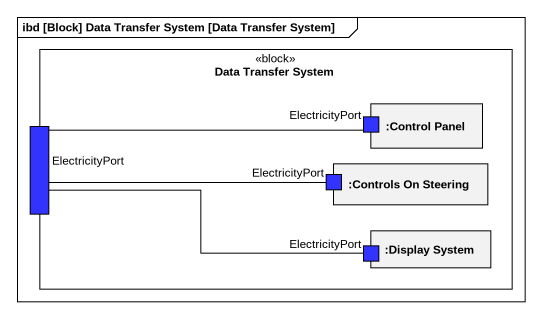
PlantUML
@startuml
mainframe ibd [Block] Data Transfer System [Data Transfer System]
rectangle "Data Transfer System" as Data_Transfer_System <<block>> {
  rectangle ":Control Panel" as Control_Panel {
    port "ElectricityPort" as ElectricityPort_2 #3333FF
  }
  port ElectricityPort #3333FF
  rectangle ":Controls On Steering" as Controls_On_Steering {
    port "ElectricityPort" as ElectricityPort_3 #3333FF
  }
  rectangle ":Display System" as Display_System {
    port "ElectricityPort" as ElectricityPort_4 #3333FF
  }
}
ElectricityPort -right- ElectricityPort_2
ElectricityPort -right- ElectricityPort_3
ElectricityPort -right- ElectricityPort_4
@enduml
